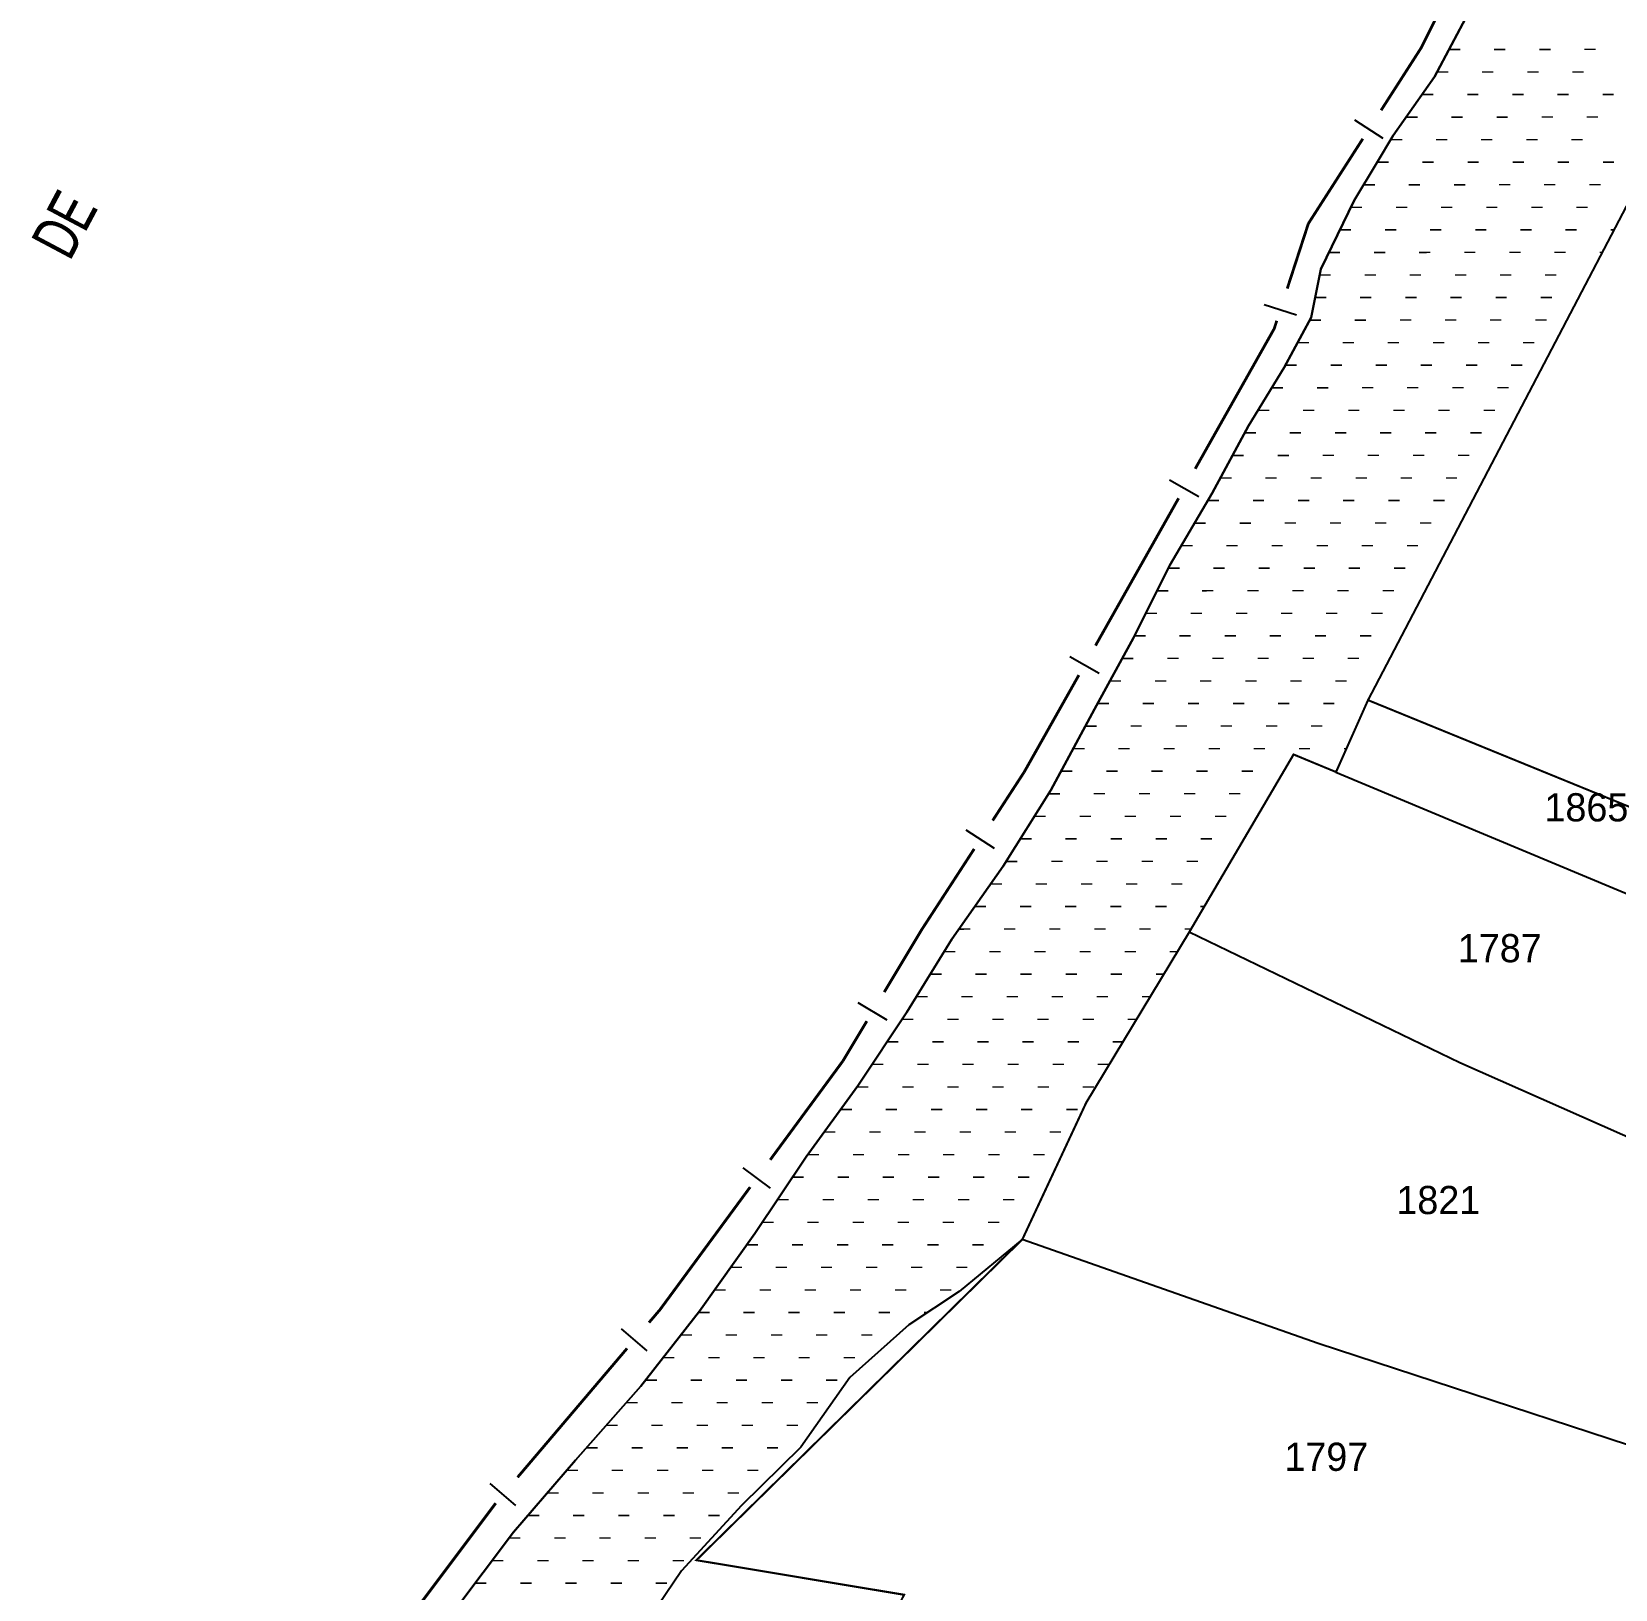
# Model space of a CAD drawing. Extents: x 203196 to 204359, y 4872588 to 4874244.
# Drawn here: x 203645.4 to 203785.8, y 4873130.3 to 4873268.4 of the extents above; entities that cross this region are included whole.
import ezdxf
from ezdxf.enums import TextEntityAlignment as Align

# ---------------------------------------------------------------- set-up
doc = ezdxf.new("R2010")
doc.units = 0
doc.header["$LTSCALE"] = 1.5
doc.header["$MEASUREMENT"] = 0
for name, color, linetype in [('CD_MALHA_LOTES', 7, 'CONTINUOUS'), ('HD-CURSO-PERENE', 170, 'CONTINUOUS'), ('HD-PRAIA', 251, 'CONTINUOUS'), ('HD-TXT-PRAIA', 7, 'CONTINUOUS'), ('LM-LIM-SETORES-BAIRROS', 250, 'CONTINUOUS'), ('RU-QUADRA', 210, 'CONTINUOUS'), ('Th_NmrPort', 1, 'CONTINUOUS')]:
    doc.layers.add(name, color=color, linetype=linetype)
doc.styles.add('ARIAL', font='ARIAL.SHX')

# ---------------------------------------------------------------- blocks, each defined once
blk = doc.blocks.new('*X1')
at = {"layer": 'HD-PRAIA', "const_width": 0.13}
for points in [[(203771.011493, 4873266.833628), (203772.011493, 4873266.833722)], [(203775.011493, 4873266.834004), (203776.011493, 4873266.834098)], [(203779.011493, 4873266.834379), (203780.011493, 4873266.834473)], [(203783.011493, 4873266.834754), (203784.011493, 4873266.834848)], [(203769.947734, 4873264.833585), (203770.947734, 4873264.833679)], [(203773.947734, 4873264.83396), (203774.947734, 4873264.834054)], [(203777.947734, 4873264.834335), (203778.947734, 4873264.834429)], [(203781.947734, 4873264.83471), (203782.947734, 4873264.834804)], [(203768.620813, 4873262.833539), (203769.620813, 4873262.833632)], [(203772.620813, 4873262.833911), (203773.620813, 4873262.834005)], [(203776.620813, 4873262.834284), (203777.620813, 4873262.834377)], [(203780.620813, 4873262.834657), (203781.620813, 4873262.83475)], [(203784.620813, 4873262.83503), (203785.620813, 4873262.835123)], [(203767.222851, 4873260.833492), (203768.222851, 4873260.833584)], [(203771.222851, 4873260.833862), (203772.222851, 4873260.833954)], [(203775.222851, 4873260.834232), (203776.222851, 4873260.834324)], [(203779.222851, 4873260.834602), (203780.222851, 4873260.834694)], [(203783.222851, 4873260.834972), (203784.222851, 4873260.835064)], [(203765.858887, 4873258.833445), (203766.858887, 4873258.833537)], [(203769.858887, 4873258.833813), (203770.858887, 4873258.833905)], [(203773.858887, 4873258.83418), (203774.858887, 4873258.834272)], [(203777.858886, 4873258.834548), (203778.858886, 4873258.83464)], [(203781.858886, 4873258.834916), (203782.858886, 4873258.835007)], [(203764.651688, 4873256.8334), (203765.651688, 4873256.833492)], [(203768.651688, 4873256.833766), (203769.651688, 4873256.833858)], [(203772.651688, 4873256.834133), (203773.651688, 4873256.834224)], [(203776.651688, 4873256.834499), (203777.651688, 4873256.834591)], [(203780.651688, 4873256.834866), (203781.651688, 4873256.834957)], [(203784.651688, 4873256.835232), (203785.651688, 4873256.835324)], [(203763.444489, 4873254.833355), (203764.444489, 4873254.833446)], [(203767.444489, 4873254.83372), (203768.444489, 4873254.833811)], [(203771.444489, 4873254.834085), (203772.444489, 4873254.834177)], [(203775.444489, 4873254.83445), (203776.444489, 4873254.834542)], [(203779.444489, 4873254.834816), (203780.444489, 4873254.834907)], [(203783.444489, 4873254.835181), (203784.444489, 4873254.835272)], [(203762.305799, 4873252.83331), (203763.305799, 4873252.833402)], [(203766.305799, 4873252.833675), (203767.305799, 4873252.833766)], [(203770.305799, 4873252.83404), (203771.305799, 4873252.834131)], [(203774.305799, 4873252.834404), (203775.305799, 4873252.834495)], [(203778.305799, 4873252.834769), (203779.305799, 4873252.83486)], [(203782.305799, 4873252.835133), (203783.305799, 4873252.835224)], [(203761.330149, 4873250.833268), (203762.330149, 4873250.833359)], [(203765.330149, 4873250.833633), (203766.330149, 4873250.833724)], [(203769.330149, 4873250.833998), (203770.330149, 4873250.834089)], [(203773.330149, 4873250.834363), (203774.330149, 4873250.834454)], [(203777.330149, 4873250.834728), (203778.330149, 4873250.834819)], [(203781.330149, 4873250.835093), (203782.330149, 4873250.835184)], [(203785.330149, 4873250.835458), (203785.634216, 4873250.833511)], [(203760.3545, 4873248.833225), (203761.3545, 4873248.833316)], [(203764.3545, 4873248.833591), (203765.3545, 4873248.833682)], [(203768.3545, 4873248.833956), (203769.3545, 4873248.834047)], [(203772.3545, 4873248.834322), (203773.3545, 4873248.834413)], [(203776.3545, 4873248.834687), (203777.3545, 4873248.834779)], [(203780.3545, 4873248.835053), (203781.3545, 4873248.835144)], [(203784.354499, 4873248.835418), (203784.588251, 4873248.833467)], [(203759.53213, 4873246.833184), (203760.53213, 4873246.833276)], [(203763.53213, 4873246.833551), (203764.53213, 4873246.833643)], [(203767.53213, 4873246.833918), (203768.53213, 4873246.83401)], [(203771.53213, 4873246.834285), (203772.53213, 4873246.834377)], [(203775.53213, 4873246.834653), (203776.53213, 4873246.834745)], [(203779.53213, 4873246.83502), (203780.53213, 4873246.835112)], [(203783.53213, 4873246.835387), (203783.542286, 4873246.833424)], [(203759.133187, 4873244.833147), (203760.133186, 4873244.83324)], [(203763.133186, 4873244.833519), (203764.133186, 4873244.833612)], [(203767.133186, 4873244.833891), (203768.133186, 4873244.833984)], [(203771.133186, 4873244.834263), (203772.133186, 4873244.834357)], [(203775.133186, 4873244.834636), (203776.133186, 4873244.834729)], [(203779.133186, 4873244.835008), (203780.133186, 4873244.835101)], [(203758.655734, 4873242.833109), (203759.655734, 4873242.833203)], [(203762.655734, 4873242.833486), (203763.655734, 4873242.83358)], [(203766.655734, 4873242.833863), (203767.655734, 4873242.833957)], [(203770.655734, 4873242.834239), (203771.655733, 4873242.834334)], [(203774.655733, 4873242.834616), (203775.655733, 4873242.83471)], [(203778.655733, 4873242.834993), (203779.655733, 4873242.835087)], [(203757.583568, 4873240.833065), (203758.583568, 4873240.833159)], [(203761.583568, 4873240.833442), (203762.583568, 4873240.833536)], [(203765.583568, 4873240.833818), (203766.583568, 4873240.833913)], [(203769.583568, 4873240.834195), (203770.583568, 4873240.834289)], [(203773.583568, 4873240.834572), (203774.583568, 4873240.834666)], [(203777.583568, 4873240.834948), (203778.583568, 4873240.835042)], [(203756.511402, 4873238.833021), (203757.511402, 4873238.833116)], [(203760.511402, 4873238.833398), (203761.511402, 4873238.833492)], [(203764.511402, 4873238.833774), (203765.511402, 4873238.833868)], [(203768.511402, 4873238.834151), (203769.511402, 4873238.834245)], [(203772.511402, 4873238.834527), (203773.511402, 4873238.834621)], [(203776.511402, 4873238.834903), (203777.511402, 4873238.834997)], [(203755.300735, 4873236.832976), (203756.300735, 4873236.83307)], [(203759.300734, 4873236.833351), (203760.300734, 4873236.833445)], [(203763.300734, 4873236.833726), (203764.300734, 4873236.83382)], [(203767.300734, 4873236.834102), (203768.300734, 4873236.834195)], [(203771.300734, 4873236.834477), (203772.300734, 4873236.83457)], [(203775.300734, 4873236.834852), (203776.300734, 4873236.834945)], [(203754.074572, 4873234.832931), (203755.074572, 4873234.833025)], [(203758.074572, 4873234.833305), (203759.074572, 4873234.833398)], [(203762.074572, 4873234.833678), (203763.074572, 4873234.833772)], [(203766.074572, 4873234.834052), (203767.074572, 4873234.834145)], [(203770.074572, 4873234.834426), (203771.074572, 4873234.834519)], [(203774.074572, 4873234.834799), (203775.074572, 4873234.834893)], [(203752.894094, 4873232.832886), (203753.894094, 4873232.832979)], [(203756.894094, 4873232.833259), (203757.894094, 4873232.833352)], [(203760.894094, 4873232.833631), (203761.894094, 4873232.833725)], [(203764.894094, 4873232.834004), (203765.894094, 4873232.834097)], [(203768.894094, 4873232.834376), (203769.894094, 4873232.83447)], [(203772.894094, 4873232.834749), (203773.894094, 4873232.834842)], [(203751.813377, 4873230.832843), (203752.813377, 4873230.832936)], [(203755.813377, 4873230.833215), (203756.813377, 4873230.833308)], [(203759.813376, 4873230.833587), (203760.813376, 4873230.83368)], [(203763.813376, 4873230.833959), (203764.813376, 4873230.834052)], [(203767.813376, 4873230.834332), (203768.813376, 4873230.834425)], [(203771.813376, 4873230.834704), (203772.813376, 4873230.834797)], [(203750.732659, 4873228.832799), (203751.732659, 4873228.832892)], [(203754.732659, 4873228.833171), (203755.732659, 4873228.833264)], [(203758.732659, 4873228.833543), (203759.732659, 4873228.833636)], [(203762.732659, 4873228.833915), (203763.732659, 4873228.834008)], [(203766.732659, 4873228.834287), (203767.732659, 4873228.83438)], [(203770.732659, 4873228.834659), (203771.732659, 4873228.834752)], [(203749.621666, 4873226.832755), (203750.621666, 4873226.832847)], [(203753.621666, 4873226.833126), (203754.621666, 4873226.833219)], [(203757.621666, 4873226.833498), (203758.621666, 4873226.83359)], [(203761.621666, 4873226.833869), (203762.621666, 4873226.833962)], [(203765.621666, 4873226.834241), (203766.621666, 4873226.834333)], [(203769.621666, 4873226.834612), (203770.621666, 4873226.834705)], [(203748.448855, 4873224.83271), (203749.448855, 4873224.832802)], [(203752.448855, 4873224.83308), (203753.448855, 4873224.833173)], [(203756.448855, 4873224.833451), (203757.448855, 4873224.833543)], [(203760.448855, 4873224.833821), (203761.448855, 4873224.833914)], [(203764.448855, 4873224.834192), (203765.448855, 4873224.834284)], [(203768.448855, 4873224.834562), (203769.448855, 4873224.834655)], [(203747.276044, 4873222.832665), (203748.276044, 4873222.832758)], [(203751.276044, 4873222.833035), (203752.276044, 4873222.833127)], [(203755.276044, 4873222.833404), (203756.276044, 4873222.833497)], [(203759.276044, 4873222.833774), (203760.276044, 4873222.833866)], [(203763.276044, 4873222.834143), (203764.276044, 4873222.834236)], [(203767.276044, 4873222.834513), (203768.276044, 4873222.834605)], [(203746.125319, 4873220.832621), (203747.125319, 4873220.832713)], [(203750.125319, 4873220.832989), (203751.125319, 4873220.833082)], [(203754.125319, 4873220.833358), (203755.125319, 4873220.83345)], [(203758.125319, 4873220.833727), (203759.125319, 4873220.833819)], [(203762.125319, 4873220.834095), (203763.125319, 4873220.834188)], [(203766.125319, 4873220.834464), (203767.125319, 4873220.834556)], [(203745.122378, 4873218.832578), (203746.122378, 4873218.83267)], [(203749.122378, 4873218.832947), (203750.122378, 4873218.833039)], [(203753.122378, 4873218.833316), (203754.122378, 4873218.833408)], [(203757.122378, 4873218.833685), (203758.122378, 4873218.833777)], [(203761.122378, 4873218.834054), (203762.122378, 4873218.834146)], [(203765.122378, 4873218.834423), (203766.122378, 4873218.834515)], [(203744.119436, 4873216.832535), (203745.119436, 4873216.832627)], [(203748.119436, 4873216.832904), (203749.119436, 4873216.832996)], [(203752.119436, 4873216.833273), (203753.119436, 4873216.833366)], [(203756.119436, 4873216.833643), (203757.119436, 4873216.833735)], [(203760.119436, 4873216.834012), (203761.119436, 4873216.834104)], [(203764.119436, 4873216.834381), (203765.119436, 4873216.834474)], [(203743.116494, 4873214.832492), (203744.116494, 4873214.832584)], [(203747.116494, 4873214.832861), (203748.116494, 4873214.832954)], [(203751.116494, 4873214.833231), (203752.116494, 4873214.833323)], [(203755.116494, 4873214.833601), (203756.116494, 4873214.833693)], [(203759.116494, 4873214.83397), (203760.116494, 4873214.834063)], [(203763.116494, 4873214.83434), (203764.116494, 4873214.834432)], [(203742.034578, 4873212.832448), (203743.034578, 4873212.83254)], [(203746.034578, 4873212.832817), (203747.034578, 4873212.83291)], [(203750.034578, 4873212.833187), (203751.034578, 4873212.833279)], [(203754.034578, 4873212.833556), (203755.034578, 4873212.833648)], [(203758.034578, 4873212.833925), (203759.034578, 4873212.834018)], [(203762.034578, 4873212.834295), (203763.034578, 4873212.834387)], [(203740.945457, 4873210.832404), (203741.945457, 4873210.832496)], [(203744.945457, 4873210.832773), (203745.945457, 4873210.832865)], [(203748.945457, 4873210.833142), (203749.945457, 4873210.833234)], [(203752.945457, 4873210.833511), (203753.945457, 4873210.833603)], [(203756.945457, 4873210.83388), (203757.945457, 4873210.833972)], [(203760.945457, 4873210.834249), (203761.945457, 4873210.834342)], [(203739.856336, 4873208.83236), (203740.856336, 4873208.832452)], [(203743.856336, 4873208.832729), (203744.856336, 4873208.832821)], [(203747.856336, 4873208.833097), (203748.856336, 4873208.833189)], [(203751.856336, 4873208.833466), (203752.856336, 4873208.833558)], [(203755.856336, 4873208.833834), (203756.856336, 4873208.833926)], [(203759.856336, 4873208.834203), (203760.856336, 4873208.834295)], [(203738.776114, 4873206.832316), (203739.776114, 4873206.832408)], [(203742.776114, 4873206.832683), (203743.776114, 4873206.832775)], [(203746.776114, 4873206.83305), (203747.776114, 4873206.833142)], [(203750.776114, 4873206.833418), (203751.776114, 4873206.833509)], [(203754.776114, 4873206.833785), (203755.776114, 4873206.833876)], [(203758.776114, 4873206.834152), (203759.776114, 4873206.834244)], [(203762.776114, 4873206.834519), (203762.802319, 4873206.832556)], [(203737.698827, 4873204.832272), (203738.698827, 4873204.832364)], [(203741.698827, 4873204.832638), (203742.698826, 4873204.83273)], [(203745.698826, 4873204.833004), (203746.698826, 4873204.833095)], [(203749.698826, 4873204.83337), (203750.698826, 4873204.833461)], [(203753.698826, 4873204.833735), (203754.698826, 4873204.833827)], [(203757.698826, 4873204.834101), (203758.698826, 4873204.834192)], [(203761.698826, 4873204.834467), (203761.912019, 4873204.832515)], [(203736.621539, 4873202.832229), (203737.621539, 4873202.83233)], [(203740.621539, 4873202.832633), (203741.621539, 4873202.832734)], [(203744.621539, 4873202.833038), (203745.621539, 4873202.833139)], [(203748.621538, 4873202.833442), (203749.621538, 4873202.833544)], [(203752.621538, 4873202.833847), (203753.621538, 4873202.833948)], [(203760.817462, 4873202.832471), (203761.02172, 4873202.832473)], [(203735.515047, 4873200.832185), (203736.515047, 4873200.832286)], [(203739.515047, 4873200.83259), (203740.515047, 4873200.832691)], [(203743.515047, 4873200.832995), (203744.515047, 4873200.833096)], [(203747.515047, 4873200.8334), (203748.515047, 4873200.833502)], [(203751.515047, 4873200.833806), (203752.515047, 4873200.833907)], [(203734.261374, 4873198.832139), (203735.261374, 4873198.83224)], [(203738.261374, 4873198.832543), (203739.261374, 4873198.832645)], [(203742.261374, 4873198.832948), (203743.261374, 4873198.833049)], [(203746.261374, 4873198.833352), (203747.261374, 4873198.833454)], [(203750.261374, 4873198.833757), (203751.261374, 4873198.833858)], [(203733.007702, 4873196.832093), (203734.007702, 4873196.832194)], [(203737.007702, 4873196.832497), (203738.007702, 4873196.832598)], [(203741.007702, 4873196.832901), (203742.007702, 4873196.833002)], [(203745.007702, 4873196.833304), (203746.007702, 4873196.833405)], [(203749.007702, 4873196.833708), (203750.007702, 4873196.833809)], [(203731.754029, 4873194.832048), (203732.754029, 4873194.832149)], [(203735.754029, 4873194.832451), (203736.754029, 4873194.832551)], [(203739.754029, 4873194.832854), (203740.754029, 4873194.832954)], [(203743.754029, 4873194.833256), (203744.754029, 4873194.833357)], [(203747.754029, 4873194.833659), (203748.754029, 4873194.83376)], [(203730.378836, 4873192.832001), (203731.378836, 4873192.832101)], [(203734.378836, 4873192.832402), (203735.378836, 4873192.832502)], [(203738.378836, 4873192.832803), (203739.378836, 4873192.832903)], [(203742.378836, 4873192.833204), (203743.378836, 4873192.833304)], [(203746.378836, 4873192.833605), (203747.378836, 4873192.833705)], [(203750.378836, 4873192.834005), (203750.495579, 4873192.832202)], [(203728.971976, 4873190.831954), (203729.971976, 4873190.832054)], [(203732.971976, 4873190.832353), (203733.971976, 4873190.832452)], [(203736.971976, 4873190.832751), (203737.971976, 4873190.832851)], [(203740.971976, 4873190.83315), (203741.971976, 4873190.833249)], [(203744.971976, 4873190.833548), (203745.971976, 4873190.833648)], [(203748.971976, 4873190.833947), (203749.322163, 4873190.832158)], [(203727.565116, 4873188.831907), (203728.565116, 4873188.832006)], [(203731.565116, 4873188.832303), (203732.565116, 4873188.832402)], [(203735.565116, 4873188.8327), (203736.565116, 4873188.832799)], [(203739.565116, 4873188.833096), (203740.565116, 4873188.833195)], [(203743.565116, 4873188.833492), (203744.565116, 4873188.833591)], [(203747.565116, 4873188.833889), (203748.148746, 4873188.832113)], [(203726.253897, 4873186.831861), (203727.253897, 4873186.83196)], [(203730.253897, 4873186.832256), (203731.253897, 4873186.832355)], [(203734.253897, 4873186.832652), (203735.253897, 4873186.83275)], [(203738.253897, 4873186.833047), (203739.253897, 4873186.833146)], [(203742.253897, 4873186.833442), (203743.253897, 4873186.833541)], [(203746.253897, 4873186.833837), (203746.94429, 4873186.832068)], [(203725.02063, 4873184.831816), (203726.02063, 4873184.831914)], [(203729.02063, 4873184.832211), (203730.02063, 4873184.832309)], [(203733.02063, 4873184.832606), (203734.02063, 4873184.832705)], [(203737.02063, 4873184.833001), (203738.02063, 4873184.8331)], [(203741.02063, 4873184.833396), (203742.02063, 4873184.833495)], [(203745.02063, 4873184.833791), (203745.734792, 4873184.832023)], [(203723.787363, 4873182.83177), (203724.787363, 4873182.831869)], [(203727.787363, 4873182.832165), (203728.787363, 4873182.832264)], [(203731.787363, 4873182.83256), (203732.787363, 4873182.832659)], [(203735.787363, 4873182.832955), (203736.787363, 4873182.833054)], [(203739.787363, 4873182.83335), (203740.787363, 4873182.833448)], [(203743.787363, 4873182.833745), (203744.525294, 4873182.831978)], [(203722.524551, 4873180.831725), (203723.524551, 4873180.831823)], [(203726.524551, 4873180.832119), (203727.524551, 4873180.832218)], [(203730.524551, 4873180.832513), (203731.524551, 4873180.832612)], [(203734.524551, 4873180.832908), (203735.524551, 4873180.833006)], [(203738.524551, 4873180.833302), (203739.524551, 4873180.833401)], [(203742.524551, 4873180.833696), (203743.315796, 4873180.831933)], [(203721.197048, 4873178.831678), (203722.197048, 4873178.831777)], [(203725.197048, 4873178.832072), (203726.197048, 4873178.83217)], [(203729.197048, 4873178.832465), (203730.197048, 4873178.832563)], [(203733.197048, 4873178.832858), (203734.197048, 4873178.832956)], [(203737.197048, 4873178.833251), (203738.197048, 4873178.83335)], [(203741.197048, 4873178.833645), (203742.106298, 4873178.831887)], [(203719.869545, 4873176.831632), (203720.869545, 4873176.83173)], [(203723.869545, 4873176.832024), (203724.869545, 4873176.832122)], [(203727.869545, 4873176.832416), (203728.869545, 4873176.832514)], [(203731.869545, 4873176.832809), (203732.869545, 4873176.832907)], [(203735.869545, 4873176.833201), (203736.869545, 4873176.833299)], [(203739.869545, 4873176.833593), (203740.869545, 4873176.833691)], [(203718.536015, 4873174.831586), (203719.536015, 4873174.831684)], [(203722.536015, 4873174.831977), (203723.536015, 4873174.832075)], [(203726.536015, 4873174.832368), (203727.536015, 4873174.832466)], [(203730.536015, 4873174.832759), (203731.536015, 4873174.832857)], [(203734.536015, 4873174.83315), (203735.536015, 4873174.833248)], [(203738.536015, 4873174.833541), (203739.536015, 4873174.833639)], [(203717.077295, 4873172.831538), (203718.077295, 4873172.831635)], [(203721.077295, 4873172.831926), (203722.077295, 4873172.832023)], [(203725.077295, 4873172.832314), (203726.077295, 4873172.832411)], [(203729.077295, 4873172.832702), (203730.077295, 4873172.832799)], [(203733.077295, 4873172.83309), (203734.077295, 4873172.833187)], [(203737.077295, 4873172.833478), (203738.077295, 4873172.833576)], [(203715.618576, 4873170.831491), (203716.618576, 4873170.831586)], [(203719.618576, 4873170.831874), (203720.618576, 4873170.83197)], [(203723.618576, 4873170.832257), (203724.618576, 4873170.832353)], [(203727.618576, 4873170.832641), (203728.618576, 4873170.832737)], [(203731.618576, 4873170.833024), (203732.618576, 4873170.83312)], [(203735.618576, 4873170.833408), (203736.618576, 4873170.833504)], [(203714.159856, 4873168.831443), (203715.159856, 4873168.831538)], [(203718.159856, 4873168.831822), (203719.159856, 4873168.831917)], [(203722.159856, 4873168.832201), (203723.159856, 4873168.832296)], [(203726.159856, 4873168.83258), (203727.159856, 4873168.832675)], [(203730.159856, 4873168.832959), (203731.159856, 4873168.833054)], [(203734.159856, 4873168.833338), (203735.159856, 4873168.833433)], [(203712.810517, 4873166.831397), (203713.810517, 4873166.83149)], [(203716.810517, 4873166.831772), (203717.810517, 4873166.831866)], [(203720.810517, 4873166.832148), (203721.810517, 4873166.832242)], [(203724.810517, 4873166.832523), (203725.810517, 4873166.832617)], [(203728.810517, 4873166.832899), (203729.810517, 4873166.832993)], [(203732.810517, 4873166.833274), (203733.810517, 4873166.833368)], [(203711.472817, 4873164.83135), (203712.472817, 4873164.831443)], [(203715.472817, 4873164.831722), (203716.472817, 4873164.831816)], [(203719.472817, 4873164.832095), (203720.472817, 4873164.832188)], [(203723.472817, 4873164.832467), (203724.472817, 4873164.83256)], [(203727.472817, 4873164.83284), (203728.472817, 4873164.832933)], [(203731.472817, 4873164.833212), (203732.472817, 4873164.833305)], [(203710.135116, 4873162.831304), (203711.135116, 4873162.831396)], [(203714.135116, 4873162.831673), (203715.135116, 4873162.831765)], [(203718.135116, 4873162.832042), (203719.135116, 4873162.832134)], [(203722.135116, 4873162.832411), (203723.135116, 4873162.832504)], [(203726.135116, 4873162.832781), (203727.135116, 4873162.832873)], [(203730.135116, 4873162.83315), (203731.135116, 4873162.833242)], [(203708.751329, 4873160.831257), (203709.751329, 4873160.831349)], [(203712.751329, 4873160.831625), (203713.751329, 4873160.831718)], [(203716.751329, 4873160.831994), (203717.751329, 4873160.832086)], [(203720.751329, 4873160.832362), (203721.751329, 4873160.832455)], [(203724.751329, 4873160.832731), (203725.751329, 4873160.832823)], [(203728.751329, 4873160.833099), (203729.751329, 4873160.833192)], [(203707.320954, 4873158.83121), (203708.320954, 4873158.831304)], [(203711.320954, 4873158.831586), (203712.320954, 4873158.83168)], [(203715.320954, 4873158.831962), (203716.320954, 4873158.832056)], [(203719.320954, 4873158.832339), (203720.320954, 4873158.832433)], [(203723.320954, 4873158.832715), (203724.320954, 4873158.832809)], [(203727.320954, 4873158.833091), (203728.320954, 4873158.833185)], [(203705.890579, 4873156.831162), (203706.890579, 4873156.831258)], [(203709.890579, 4873156.831547), (203710.890579, 4873156.831643)], [(203713.890579, 4873156.831932), (203714.890579, 4873156.832028)], [(203717.890579, 4873156.832316), (203718.890579, 4873156.832413)], [(203721.890579, 4873156.832701), (203722.890579, 4873156.832797)], [(203725.890579, 4873156.833086), (203726.890579, 4873156.833182)], [(203704.452098, 4873154.831115), (203705.452098, 4873154.831215)], [(203708.452098, 4873154.831514), (203709.452098, 4873154.831614)], [(203712.452098, 4873154.831913), (203713.452098, 4873154.832013)], [(203716.452098, 4873154.832312), (203717.452098, 4873154.832411)], [(203720.452098, 4873154.832711), (203721.452098, 4873154.83281)], [(203724.452098, 4873154.83311), (203724.762458, 4873154.831318)], [(203702.896388, 4873152.831066), (203703.896388, 4873152.831169)], [(203706.896388, 4873152.831477), (203707.896388, 4873152.831579)], [(203710.896388, 4873152.831887), (203711.896388, 4873152.831989)], [(203714.896388, 4873152.832297), (203715.896388, 4873152.8324)], [(203718.896388, 4873152.832707), (203719.896388, 4873152.83281)], [(203701.340679, 4873150.831018), (203702.340679, 4873150.831122)], [(203705.340679, 4873150.831435), (203706.340679, 4873150.83154)], [(203709.340679, 4873150.831853), (203710.340679, 4873150.831957)], [(203713.340679, 4873150.83227), (203714.340679, 4873150.832375)], [(203717.340679, 4873150.832688), (203718.340679, 4873150.832792)], [(203699.78497, 4873148.830969), (203700.78497, 4873148.831075)], [(203703.78497, 4873148.831393), (203704.78497, 4873148.831499)], [(203707.78497, 4873148.831818), (203708.78497, 4873148.831924)], [(203711.78497, 4873148.832242), (203712.78497, 4873148.832348)], [(203715.78497, 4873148.832666), (203716.78497, 4873148.832772)], [(203698.073331, 4873146.830919), (203699.073331, 4873146.831024)], [(203702.073331, 4873146.83134), (203703.073331, 4873146.831445)], [(203706.073331, 4873146.831761), (203707.073331, 4873146.831866)], [(203710.073331, 4873146.832181), (203711.073331, 4873146.832286)], [(203714.073331, 4873146.832602), (203715.073331, 4873146.832707)], [(203696.303928, 4873144.830868), (203697.303928, 4873144.830973)], [(203700.303928, 4873144.831285), (203701.303928, 4873144.831389)], [(203704.303928, 4873144.831702), (203705.303928, 4873144.831806)], [(203708.303928, 4873144.832118), (203709.303928, 4873144.832223)], [(203712.303928, 4873144.832535), (203713.303928, 4873144.832639)], [(203694.534524, 4873142.830818), (203695.534524, 4873142.830921)], [(203698.534524, 4873142.831231), (203699.534524, 4873142.831334)], [(203702.534524, 4873142.831644), (203703.534524, 4873142.831747)], [(203706.534524, 4873142.832056), (203707.534524, 4873142.83216)], [(203710.534524, 4873142.832469), (203711.534524, 4873142.832572)], [(203692.788882, 4873140.830767), (203693.788882, 4873140.830871)], [(203696.788882, 4873140.831183), (203697.788882, 4873140.831287)], [(203700.788882, 4873140.831599), (203701.788882, 4873140.831703)], [(203704.788882, 4873140.832016), (203705.788882, 4873140.83212)], [(203708.788882, 4873140.832432), (203709.788882, 4873140.832536)], [(203691.071809, 4873138.830717), (203692.071809, 4873138.830822)], [(203695.071809, 4873138.831137), (203696.071809, 4873138.831242)], [(203699.071809, 4873138.831556), (203700.071809, 4873138.831661)], [(203703.071809, 4873138.831976), (203704.071809, 4873138.832081)], [(203707.071809, 4873138.832396), (203708.071809, 4873138.832501)], [(203689.354737, 4873136.830667), (203690.354737, 4873136.830773)], [(203693.354737, 4873136.831089), (203694.354737, 4873136.831195)], [(203697.354737, 4873136.831512), (203698.354737, 4873136.831617)], [(203701.354737, 4873136.831934), (203702.354737, 4873136.832039)], [(203705.354737, 4873136.832356), (203706.354737, 4873136.832462)], [(203687.691674, 4873134.830617), (203688.691674, 4873134.830723)], [(203691.691674, 4873134.831042), (203692.691674, 4873134.831148)], [(203695.691674, 4873134.831466), (203696.691674, 4873134.831572)], [(203699.691674, 4873134.83189), (203700.691674, 4873134.831996)], [(203703.691674, 4873134.832315), (203704.691674, 4873134.832421)], [(203686.184882, 4873132.830569), (203687.184882, 4873132.830676)], [(203690.184882, 4873132.830997), (203691.184882, 4873132.831105)], [(203694.184882, 4873132.831426), (203695.184882, 4873132.831533)], [(203698.184881, 4873132.831854), (203699.184881, 4873132.831961)], [(203702.184881, 4873132.832282), (203703.184881, 4873132.832389)], [(203684.678089, 4873130.830521), (203685.678089, 4873130.830628)], [(203688.678089, 4873130.83095), (203689.678089, 4873130.831057)], [(203692.678089, 4873130.831379), (203693.678089, 4873130.831486)], [(203696.678089, 4873130.831808), (203697.678089, 4873130.831915)], [(203700.678089, 4873130.832237), (203701.678089, 4873130.832344)]]:
    blk.add_lwpolyline(points, dxfattribs=at)

msp = doc.modelspace()

# ---------------------------------------------------------------- linework, layer by layer
at = {"layer": 'CD_MALHA_LOTES', "linetype": 'Continuous', "flags": 128}
for points in [[(203763.827951, 4873209.136621), (203760.989948, 4873202.761099)], [(203788.638017, 4873199.007607), (203763.827951, 4873209.136621)], [(203757.232896, 4873204.315704), (203747.984749, 4873188.552586)], [(203760.989948, 4873202.761099), (203757.232896, 4873204.315704)], [(203760.989948, 4873202.761099), (203818.855344, 4873178.572873)], [(203747.984749, 4873188.552586), (203738.814927, 4873173.389225), (203733.177946, 4873161.310441)], [(203771.977649, 4873176.966815), (203747.984749, 4873188.552586)], [(203809.822455, 4873160.228371), (203771.977649, 4873176.966815)], [(203733.177946, 4873161.310441), (203704.284192, 4873132.87259)], [(203759.3984, 4873152.086761), (203733.177946, 4873161.310441)], [(203798.928519, 4873139.150468), (203759.3984, 4873152.086761)], [(203704.284192, 4873132.87259), (203722.700939, 4873129.808679)]]:
    msp.add_lwpolyline(points, dxfattribs=at)
at = {"layer": 'HD-CURSO-PERENE', "linetype": 'Continuous'}
msp.add_polyline3d([(203772.744437, 4873270.091851, 2.290411), (203769.721609, 4873264.408432, 2.290411), (203766.074039, 4873259.189902, 2.290411), (203764.616245, 4873256.774679, 2.290411), (203762.594466, 4873253.425064, 2.290411), (203759.638163, 4873247.364763, 2.290411), (203758.780767, 4873243.06635, 2.290257), (203756.403521, 4873238.631778, 2.290257), (203753.233553, 4873233.461111, 2.290257), (203750.007212, 4873227.490242, 2.290257), (203746.255724, 4873221.09267, 2.290257), (203743.032654, 4873214.6653, 2.290257), (203739.586299, 4873208.336467, 2.290257), (203735.722616, 4873201.16333, 2.290257), (203731.494874, 4873194.418604, 2.290257), (203726.933367, 4873187.933787, 2.290257), (203722.940744, 4873181.45877, 2.290257), (203718.603021, 4873174.923459, 2.290257), (203714.019562, 4873168.639086, 2.290257), (203709.462657, 4873161.825884, 2.290257), (203704.552725, 4873154.960483, 2.290257), (203699.364434, 4873148.290321, 2.290257), (203693.568538, 4873141.738913, 2.290257), (203688.078689, 4873135.344324, 2.290257), (203682.693168, 4873128.195826, 2.290257)], dxfattribs=at)
at = {"layer": 'HD-PRAIA', "linetype": 'Continuous'}
for points in [[(203804.336138, 4873286.594426, 3.0316), (203763.827951, 4873209.136621, 3.0316), (203760.989948, 4873202.761099, 3.0316), (203757.232896, 4873204.315704, 3.0316), (203747.984749, 4873188.552586, 3.0316), (203738.814927, 4873173.389225, 3.0316), (203733.177946, 4873161.310441, 4.004115), (203727.586399, 4873156.694778, 3.932372), (203723.109613, 4873153.74064, 3.932372), (203717.89396, 4873149.064811, 3.932372), (203713.535865, 4873142.882082, 3.884543), (203708.283184, 4873137.726167, 3.780914), (203702.967865, 4873131.938292, 3.557714), (203698.842562, 4873125.801068, 3.509886)], [(203682.693168, 4873128.195826, 3.0316), (203688.078689, 4873135.344324, 3.0316), (203693.568538, 4873141.738913, 3.0316), (203699.364434, 4873148.290321, 3.0316), (203704.552725, 4873154.960483, 3.0316), (203709.462657, 4873161.825884, 3.0316), (203714.019562, 4873168.639086, 3.0316), (203718.603021, 4873174.923459, 3.0316), (203722.940744, 4873181.45877, 3.0316), (203726.933367, 4873187.933787, 3.0316), (203731.494874, 4873194.418604, 3.0316), (203735.722616, 4873201.16333, 3.0316), (203739.586299, 4873208.336467, 3.0316), (203743.032654, 4873214.6653, 3.0316), (203746.255724, 4873221.09267, 3.0316), (203750.007212, 4873227.490242, 3.0316), (203753.233553, 4873233.461111, 3.0316), (203756.403521, 4873238.631778, 3.0316), (203758.780767, 4873243.06635, 3.0316), (203759.638163, 4873247.364763, 3.0316), (203762.594466, 4873253.425064, 3.0316), (203764.616245, 4873256.774679, 3.0316), (203766.074039, 4873259.189902, 3.0316), (203769.721609, 4873264.408432, 3.0316), (203772.744437, 4873270.091851, 3.0316)]]:
    msp.add_polyline3d(points, dxfattribs=at)
at = {"layer": 'LM-LIM-SETORES-BAIRROS', "const_width": 0.25}
for points in [[(203768.569121, 4873267.017773), (203772.292788, 4873274.517924)], [(203768.230813, 4873266.490642), (203768.569121, 4873267.017773)], [(203764.990078, 4873261.441124), (203768.230813, 4873266.490642)], [(203758.542235, 4873251.394486), (203763.36971, 4873258.916365)], [(203756.668475, 4873245.629069), (203758.522991, 4873251.335274)], [(203758.522991, 4873251.335274), (203758.542235, 4873251.394486)], [(203748.510087, 4873229.650007), (203755.385768, 4873241.845294)], [(203755.385768, 4873241.845294), (203755.510851, 4873242.067151)], [(203755.510851, 4873242.067151), (203755.741216, 4873242.775967)], [(203739.669927, 4873213.970353), (203747.036727, 4873227.036731)], [(203733.358429, 4873202.775749), (203738.196566, 4873211.357077)], [(203730.55241, 4873198.458797), (203733.277352, 4873202.651015)], [(203733.277352, 4873202.651015), (203733.358429, 4873202.775749)], [(203724.264277, 4873188.784746), (203728.917445, 4873195.943466)], [(203720.93966, 4873183.243717), (203724.026634, 4873188.388675)], [(203724.026634, 4873188.388675), (203724.264277, 4873188.784746)], [(203717.268775, 4873177.125576), (203719.396173, 4873180.671239)], [(203716.756238, 4873176.428673), (203717.268775, 4873177.125576)], [(203710.83152, 4873168.372761), (203716.756238, 4873176.428673)], [(203701.06253, 4873155.089746), (203709.054104, 4873165.955988)], [(203700.084088, 4873153.937709), (203700.731433, 4873154.699906)], [(203700.731433, 4873154.699906), (203701.06253, 4873155.089746)], [(203688.431872, 4873140.218166), (203698.142052, 4873151.651119)], [(203679.609658, 4873128.740022), (203686.498271, 4873137.924841)]]:
    msp.add_lwpolyline(points, dxfattribs=at)
at = {"layer": 'LM-LIM-SETORES-BAIRROS'}
for points in [[(203765.172212, 4873258.947768), (203762.647453, 4873260.568135)], [(203757.476853, 4873243.263372), (203754.623751, 4873244.19063)], [(203748.834485, 4873227.171143), (203746.221209, 4873228.644503)], [(203739.994324, 4873211.491489), (203737.381049, 4873212.964849)], [(203730.720099, 4873195.964427), (203728.204768, 4873197.599392)], [(203721.196908, 4873180.756988), (203718.624429, 4873182.300475)], [(203710.854963, 4873165.872871), (203708.43819, 4873167.650287)], [(203699.932692, 4873151.442298), (203697.646102, 4873153.384333)], [(203688.280477, 4873137.722754), (203685.993886, 4873139.66479)]]:
    msp.add_lwpolyline(points, dxfattribs=at)
at = {"layer": 'RU-QUADRA', "linetype": 'Continuous', "const_width": 0.18, "flags": 128}
msp.add_lwpolyline([(203788.638017, 4873199.007607), (203763.827951, 4873209.136621), (203760.989948, 4873202.761099), (203757.232896, 4873204.315704), (203747.984749, 4873188.552586), (203738.814927, 4873173.389225), (203733.177946, 4873161.310441), (203704.284192, 4873132.87259), (203722.700939, 4873129.808679), (203712.885096, 4873110.310869), (203706.908707, 4873098.596787), (203743.386868, 4873095.241909), (203775.84978, 4873093.126981), (203781.863795, 4873103.712123), (203785.326919, 4873110.112846), (203793.552658, 4873124.621846)], dxfattribs=at)

# ---------------------------------------------------------------- block references
at = {"layer": 'HD-PRAIA'}
msp.add_blockref('*X1', (0, 0), dxfattribs=at)

# ---------------------------------------------------------------- texts
at = {"layer": 'HD-TXT-PRAIA', "style": 'ARIAL', "width": 0.7}
msp.add_text('DE', height=4, rotation=62, dxfattribs=at).set_placement((203648.737876, 4873247.983295))
at = {"layer": 'Th_NmrPort', "color": 1}
for s, p in [('1865', (203779.47232, 4873199.630928)), ('1787', (203771.790446, 4873187.142372)), ('1821', (203766.343427, 4873164.809593)), ('1797', (203756.416104, 4873142.042216))]:
    msp.add_text(s, height=2.5, dxfattribs=at).set_placement(p, align=Align.MIDDLE_LEFT)

doc.saveas('drawing.dxf')
